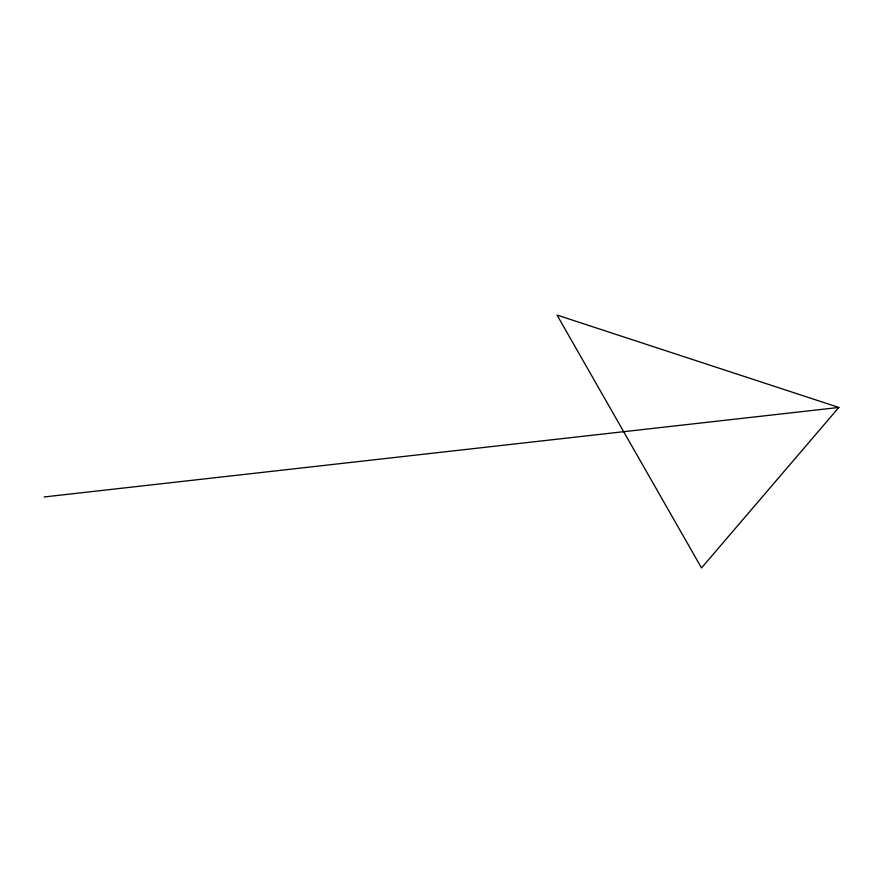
<?xml version="1.0" encoding="UTF-8"?>
<svg xmlns="http://www.w3.org/2000/svg" width="883" height="883" viewBox="0 0 883 883"><rect width="100%" height="100%" fill="white"/><g stroke="black" fill="none" stroke-linecap="round" stroke-linejoin="round"><path stroke-width="1.32" d="M838.85 407.46L701.521 567.935L557.041 315.065L838.85 407.46L44.15 496.963"/></g></svg>
